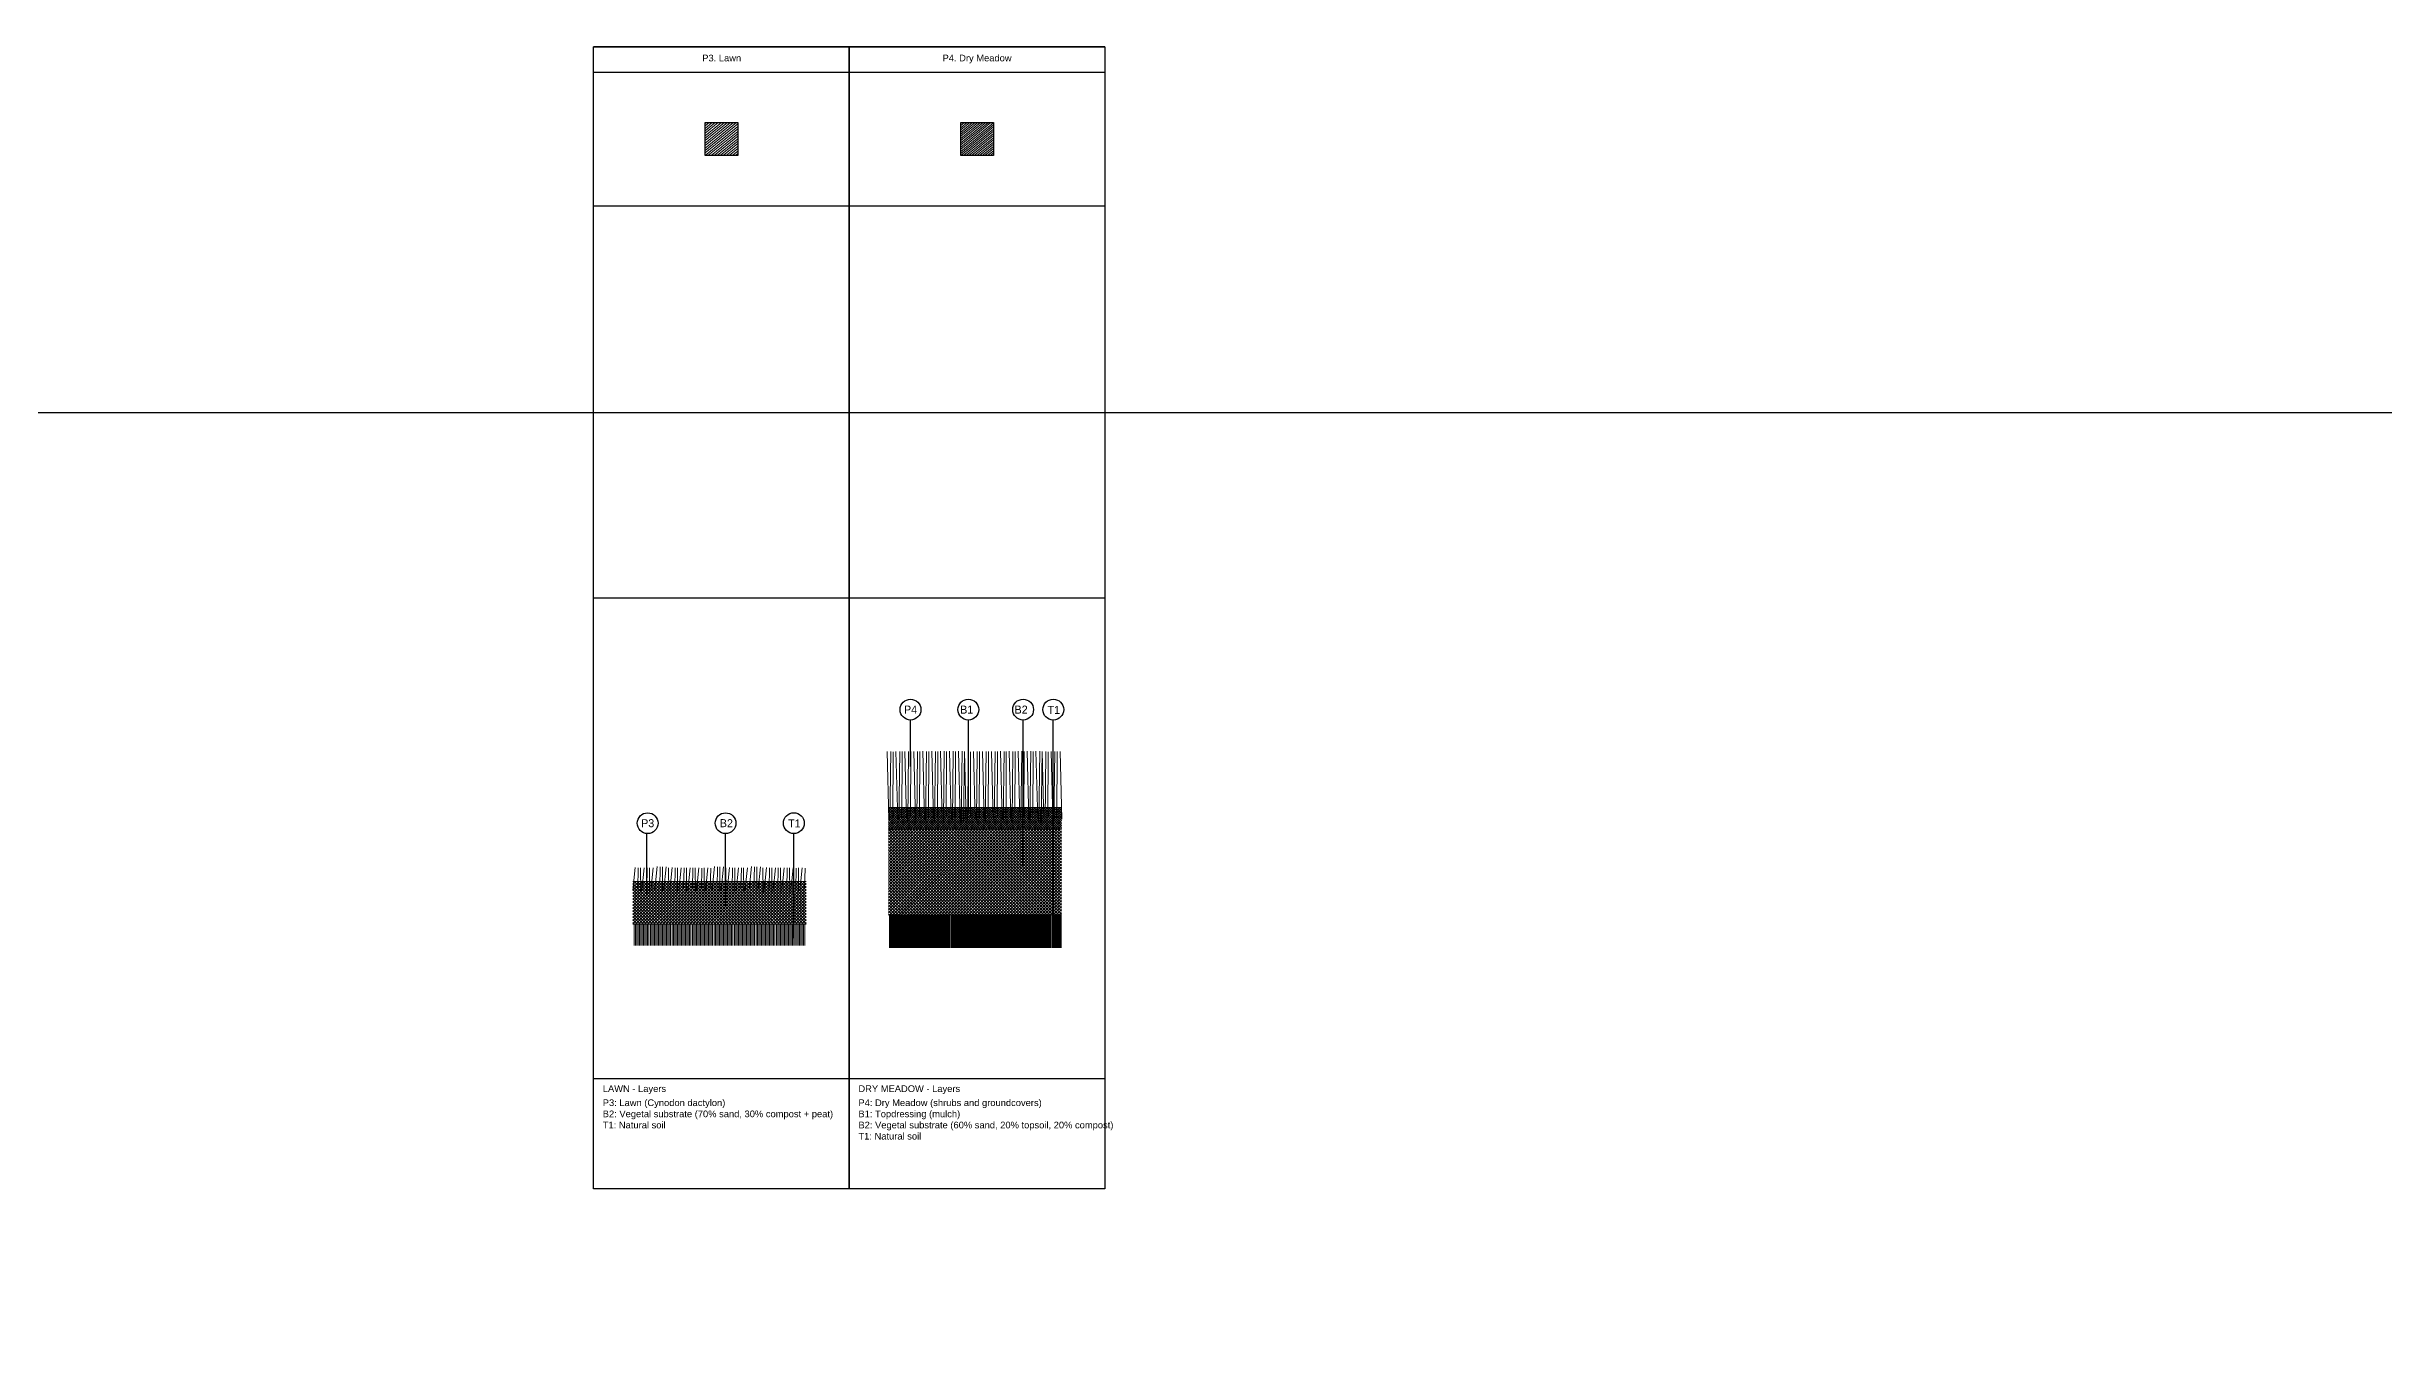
# Model space of a CAD drawing. Header units: metres. Extents: x -3261 to 8022, y -619 to 1849.
# Drawn here: x -2409 to -1536, y 1239 to 1719 of the extents above; entities that cross this region are included whole.
import ezdxf

# ---------------------------------------------------------------- set-up
doc = ezdxf.new("R2010")
doc.units = ezdxf.units.M
doc.header["$MEASUREMENT"] = 0
for name, color, linetype in [('0-TX-1_25', 7, 'Continuous'), ('01-TX', 7, 'Continuous'), ('02-L-Caratula', 252, 'Continuous'), ('A-KEYPLAN', 7, 'Continuous'), ('EIT_3 TR terra vegetal', 45, 'Continuous')]:
    doc.layers.add(name, color=color, linetype=linetype)
for name, color, linetype, lineweight in [('03-TR-Paviment_03_Lawn', 74, 'Continuous', 5), ('03-TR-Paviment_04_Dry Meadow', 54, 'Continuous', 5), ('1-CM', 7, 'Continuous', 0), ('3-TR Seleccionat', 44, 'Continuous', 0), ('3-TR-recebo', 252, 'Continuous', 0)]:
    doc.layers.add(name, color=color, linetype=linetype, lineweight=lineweight)
doc.styles.get("Standard").update_dxf_attribs({"font": 'arial.ttf'})
doc.styles.add('x-llegenda materials$0$ENGRAVERS', font='TT0586M.TTF')

# ---------------------------------------------------------------- blocks, each defined once
blk = doc.blocks.new('Ficha técnica P_03')
at = {"layer": '03-TR-Paviment_03_Lawn', "linetype": 'Continuous'}
h = blk.add_hatch(dxfattribs=at)
h.set_pattern_fill('ANSI31', color=256, scale=0.225, angle=-5.96831)
h.set_pattern_definition([(39.031687, (-1571.126, -845.26246), (-0.44987772, 0.55492493), [])])
h.paths.add_polyline_path([(41.66, -28.35), (53.9, -28.35), (53.9, -40.67), (41.66, -40.67)])
at = {"layer": '3-TR Seleccionat'}
h = blk.add_hatch(dxfattribs=at)
h.set_pattern_fill('ANSI31', color=256, scale=0.159504, angle=45, style=0)
h.set_pattern_definition([(90, (-3453.55734, -103.95295), (-0.5064259, 0), [])])
h.paths.add_polyline_path([(79.39, -335.92), (79.39, -327.95), (14.63, -327.95), (14.63, -335.92)])
at = {"layer": 'EIT_3 TR terra vegetal'}
h = blk.add_hatch(dxfattribs=at)
h.set_pattern_fill('_USER', color=256, scale=0.797521, angle=45, style=0, double=1, pattern_type=0)
h.set_pattern_definition([(45, (-4096.9476, 75.3022), (-0.56393258, 0.56393258), []), (135, (-4096.9476, 75.3022), (-0.56393258, -0.56393258), [])])
h.paths.add_polyline_path([(79.39, -327.95), (79.39, -311.99), (14.68, -311.99), (14.66, -327.95)])
at = {"layer": '0-TX-1_25'}
for points in [[(19.88, -316.96), (19.88, -294.1)], [(49.33, -321.08), (49.33, -294.1)], [(74.82, -333.2), (74.82, -294.1)]]:
    blk.add_lwpolyline(points, dxfattribs=at)
for centre, radius in [((20.18, -290.23), 3.88), ((49.31, -290.22), 3.88), ((74.82, -290.2), 3.89)]:
    blk.add_circle(centre, radius, dxfattribs=at)
at = {"layer": '02-L-Caratula'}
for points in [[(95.56, 0), (0, 0)], [(0, -9.51), (95.56, -9.51)], [(0, -59.51), (95.56, -59.51)], [(0, -206.01), (95.56, -206.01)], [(0, -385.65), (95.56, -385.65)]]:
    blk.add_lwpolyline(points, dxfattribs=at)
blk.add_lwpolyline([(0, 0), (95.56, 0), (95.56, -426.94), (0, -426.94)], close=True, dxfattribs=at)
at = {"layer": '03-TR-Paviment_03_Lawn'}
for p, q in [((15.57, -306.84), (14.68, -315.4)), ((16.66, -306.93), (16.49, -314.66)), ((17.52, -306.88), (17.58, -316.07)), ((18.9, -306.86), (18.01, -315.42)), ((19.98, -306.95), (19.82, -314.68)), ((20.84, -306.9), (20.9, -316.08)), ((22.22, -306.87), (21.33, -315.44)), ((23.78, -306.45), (22.89, -315.01)), ((24.86, -306.54), (24.7, -314.27)), ((25.73, -306.49), (25.78, -315.68)), ((27.1, -306.47), (26.21, -315.03)), ((28.02, -306.86), (28.08, -316.05)), ((29.4, -306.84), (28.51, -315.4)), ((30.48, -306.93), (30.32, -314.66)), ((31.35, -306.88), (31.4, -316.07)), ((32.72, -306.86), (31.83, -315.42)), ((33.81, -306.95), (33.64, -314.68)), ((34.67, -306.9), (34.72, -316.08)), ((36.05, -306.87), (35.15, -315.44)), ((37.13, -306.96), (36.97, -314.7)), ((37.99, -306.91), (38.05, -316.1)), ((39.37, -306.89), (38.48, -315.45)), ((40.45, -306.98), (40.29, -314.71)), ((41.32, -306.93), (41.37, -316.12)), ((42.69, -306.91), (41.8, -315.47)), ((43.78, -307), (43.61, -314.73)), ((45.19, -306.45), (44.29, -315.01)), ((46.27, -306.54), (46.11, -314.27)), ((47.13, -306.49), (47.19, -315.68)), ((48.51, -306.47), (47.62, -315.03)), ((49.43, -306.86), (49.48, -316.05)), ((50.8, -306.84), (49.91, -315.4)), ((51.89, -306.93), (51.72, -314.66)), ((52.75, -306.88), (52.81, -316.07)), ((54.13, -306.86), (53.24, -315.42)), ((55.21, -306.95), (55.05, -314.68)), ((56.07, -306.9), (56.13, -316.08)), ((57.45, -306.87), (56.56, -315.44)), ((59.01, -306.45), (58.12, -315.01)), ((60.09, -306.54), (59.93, -314.27)), ((60.96, -306.49), (61.01, -315.68)), ((62.33, -306.47), (61.44, -315.03)), ((63.25, -306.86), (63.31, -316.05)), ((64.63, -306.84), (63.74, -315.4)), ((65.71, -306.93), (65.55, -314.66)), ((66.58, -306.88), (66.63, -316.07)), ((67.95, -306.86), (67.06, -315.42)), ((69.03, -306.95), (68.87, -314.68)), ((69.9, -306.9), (69.95, -316.08)), ((71.27, -306.87), (70.38, -315.44)), ((72.36, -306.96), (72.2, -314.7)), ((73.22, -306.91), (73.28, -316.1)), ((74.6, -306.89), (73.71, -315.45)), ((75.68, -306.98), (75.52, -314.71)), ((76.54, -306.93), (76.6, -316.12)), ((77.92, -306.91), (77.03, -315.47)), ((79, -307), (78.84, -314.73))]:
    blk.add_line(p, q, dxfattribs=at)
at = {"layer": '1-CM'}
for points in [[(79.39, -311.99), (14.69, -311.99)], [(14.69, -311.99), (14.69, -311.99), (79.39, -311.99)], [(79.39, -327.95), (14.68, -327.95)]]:
    blk.add_lwpolyline(points, dxfattribs=at)
at = {"layer": 'A-KEYPLAN'}
blk.add_lwpolyline([(41.66, -28.35), (53.9, -28.35), (53.9, -40.67), (41.66, -40.67)], close=True, dxfattribs=at)
at = {"layer": '0-TX-1_25', "char_height": 2.991, "width": 153.2046, "attachment_point": 1, "style": 'x-llegenda materials$0$ENGRAVERS'}
for s, insert in [('\\P\\PP3', (17.75, -278.75)), ('\\P\\PB2', (47.17, -278.74))]:
    blk.add_mtext(s, dxfattribs=dict(at, insert=insert))
at = {"layer": '0-TX-1_25', "insert": (72.67, -278.82), "char_height": 3, "width": 153.6808, "attachment_point": 1, "rotation": 360, "style": 'x-llegenda materials$0$ENGRAVERS'}
blk.add_mtext('\\P\\PT1', dxfattribs=at)
at = {"layer": '01-TX', "char_height": 2.5, "attachment_point": 1, "rotation": 0}
for s, width, insert in [('\\pi37.17083;P3. Lawn', 88.3935, (3.41, -2.97)), ('\\pt25;LAWN - Layers', 89.989, (3.41, -388.2)), ('P3: Lawn (Cynodon dactylon)\\PB2: Vegetal substrate (70% sand, 30% compost + peat)\\PT1: Natural soil', 89.989, (3.41, -393.45))]:
    blk.add_mtext_dynamic_manual_height_columns(s, width=width, gutter_width=1, heights=[0], dxfattribs=dict(at, insert=insert))
blk = doc.blocks.new('Ficha técnica P_04')
at = {"layer": '03-TR-Paviment_04_Dry Meadow', "linetype": 'Continuous'}
h = blk.add_hatch(dxfattribs=at)
h.set_pattern_fill('ANSI31', color=256, scale=5, angle=-5.96831)
h.set_pattern_definition([(39.031687, (1993.5135, -1219.1036), (-0.3935938, 0.48549863), [])])
h.paths.add_polyline_path([(41.66, -28.35), (53.9, -28.35), (53.9, -40.67), (41.66, -40.67)])
at = {"layer": '3-TR Seleccionat'}
h = blk.add_hatch(dxfattribs=at)
h.set_pattern_fill('ANSI31', color=256, scale=3, angle=45, style=0)
h.set_pattern_definition([(90, (2225.5641, -1590.91474), (-0.375, 6e-17), [])])
h.paths.add_polyline_path([(14.68, -324.54), (14.68, -336.86), (79.32, -336.86), (79.32, -324.41)])
at = {"layer": '3-TR-recebo'}
h = blk.add_hatch(dxfattribs=at)
h.set_pattern_fill('_USER', color=256, scale=0.64, angle=45, style=0, double=1, pattern_type=0)
h.set_pattern_definition([(45, (2225.5641, -1590.91474), (-0.45254834, 0.45254834), []), (135, (2225.5641, -1590.91474), (-0.45254834, -0.45254834), [])])
h.paths.add_polyline_path([(14.68, -284.37), (14.68, -292.39), (79.32, -292.39), (79.32, -284.39)])
at = {"layer": 'EIT_3 TR terra vegetal'}
h = blk.add_hatch(dxfattribs=at)
h.set_pattern_fill('_USER', color=256, scale=0.8, angle=45, style=0, double=1, pattern_type=0)
h.set_pattern_definition([(45, (421732.21906, 4592801.8552), (-0.56568542495, 0.56568542495), []), (135, (421732.21906, 4592801.8552), (-0.56568542495, -0.56568542495), [])])
h.paths.add_polyline_path([(14.68, -292.39), (14.68, -324.54), (79.32, -324.41), (79.32, -292.39)])
at = {"layer": '0-TX-1_25'}
for points in [[(22.88, -269.08), (22.88, -251.66)], [(44.5, -286.49), (44.5, -251.66)], [(64.96, -306.03), (64.96, -251.66)], [(76.24, -327.42), (76.24, -251.66)]]:
    blk.add_lwpolyline(points, dxfattribs=at)
for centre in [(22.87, -247.77), (44.49, -247.77), (64.96, -247.77), (76.24, -247.77)]:
    blk.add_circle(centre, 3.89, dxfattribs=at)
at = {"layer": '02-L-Caratula'}
for points in [[(95.56, 0), (0, 0)], [(0, -9.51), (95.56, -9.51)], [(0, -59.51), (95.56, -59.51)], [(0, -206.01), (95.56, -206.01)], [(0, -385.65), (95.56, -385.65)]]:
    blk.add_lwpolyline(points, dxfattribs=at)
blk.add_lwpolyline([(0, 0), (95.56, 0), (95.56, -426.94), (0, -426.94)], close=True, dxfattribs=at)
at = {"layer": '03-TR-Paviment_04_Dry Meadow'}
for p, q in [((14.12, -263.42), (14.75, -288.79)), ((15.5, -263.44), (15.18, -289.44)), ((16.36, -263.49), (16.26, -288.03)), ((17.45, -263.4), (18.08, -288.78)), ((18.83, -263.42), (18.51, -289.43)), ((19.7, -263.48), (19.6, -288.02)), ((20.79, -263.39), (21.41, -288.76)), ((22.17, -263.41), (21.84, -289.41)), ((23.03, -263.46), (22.93, -288)), ((24.12, -263.37), (24.75, -288.74)), ((25.5, -263.39), (25.18, -289.4)), ((26.37, -263.44), (26.26, -287.99)), ((27.45, -263.35), (28.08, -288.73)), ((28.83, -263.38), (28.51, -289.38)), ((29.7, -263.43), (29.6, -287.97)), ((30.79, -263.34), (31.41, -288.71)), ((32.17, -263.36), (31.84, -289.36)), ((33.03, -263.41), (32.93, -287.95)), ((33.03, -263.41), (32.93, -287.95)), ((34.12, -263.32), (34.75, -288.69)), ((35.5, -263.34), (35.18, -289.35)), ((36.37, -263.39), (36.26, -287.94)), ((37.45, -263.3), (38.08, -288.68)), ((38.83, -263.33), (38.51, -289.33)), ((39.7, -263.38), (39.6, -287.92)), ((40.79, -263.29), (41.41, -288.66)), ((42.17, -263.31), (41.85, -289.31)), ((43.03, -263.36), (42.71, -289.36)), ((43.11, -263.42), (43.74, -288.79)), ((44.49, -263.44), (44.17, -289.44)), ((45.36, -263.49), (45.26, -288.03)), ((46.45, -263.4), (47.08, -288.78)), ((47.83, -263.42), (47.51, -289.43)), ((48.69, -263.48), (48.59, -288.02)), ((49.78, -263.39), (50.41, -288.76)), ((51.16, -263.41), (50.84, -289.41)), ((52.03, -263.46), (51.92, -288)), ((53.11, -263.37), (53.74, -288.74)), ((54.49, -263.39), (54.17, -289.4)), ((55.36, -263.44), (55.26, -287.99)), ((56.45, -263.35), (57.08, -288.73)), ((57.83, -263.38), (57.51, -289.38)), ((58.69, -263.43), (58.59, -287.97)), ((59.78, -263.34), (60.41, -288.71)), ((61.16, -263.36), (60.84, -289.36)), ((62.03, -263.41), (61.93, -287.95)), ((62.03, -263.41), (61.93, -287.95)), ((63.12, -263.32), (63.74, -288.69)), ((64.5, -263.34), (64.17, -289.35)), ((65.36, -263.39), (65.26, -287.94)), ((66.45, -263.3), (67.08, -288.68)), ((67.83, -263.33), (67.51, -289.33)), ((68.7, -263.38), (68.59, -287.92)), ((69.78, -263.29), (70.41, -288.66)), ((71.16, -263.31), (70.84, -289.31)), ((72.03, -263.36), (71.71, -289.36)), ((72.11, -263.42), (72.74, -288.79)), ((73.49, -263.44), (73.17, -289.44)), ((74.36, -263.49), (74.25, -288.03)), ((75.44, -263.4), (76.07, -288.78)), ((76.82, -263.42), (76.5, -289.43)), ((77.69, -263.48), (77.59, -288.02)), ((78.78, -263.39), (79.4, -288.76))]:
    blk.add_line(p, q, dxfattribs=at)
at = {"layer": '1-CM'}
for p, q in [((79.32, -284.41), (14.68, -284.41)), ((79.32, -292.39), (14.68, -292.39))]:
    blk.add_line(p, q, dxfattribs=at)
blk.add_lwpolyline([(14.68, -324.54), (79.32, -324.41)], dxfattribs=at)
at = {"layer": 'A-KEYPLAN'}
blk.add_lwpolyline([(41.66, -28.35), (53.9, -28.35), (53.9, -40.67), (41.66, -40.67)], close=True, dxfattribs=at)
at = {"layer": '0-TX-1_25', "char_height": 3, "width": 153.6808, "attachment_point": 1, "style": 'x-llegenda materials$0$ENGRAVERS'}
for s, insert in [('\\P\\PP4', (20.44, -236.26)), ('\\P\\PB1', (41.44, -236.26)), ('\\P\\PB2', (61.77, -236.26))]:
    blk.add_mtext(s, dxfattribs=dict(at, insert=insert))
at = {"layer": '0-TX-1_25', "insert": (74.1, -236.38), "char_height": 3, "width": 153.6808, "attachment_point": 1, "rotation": 360, "style": 'x-llegenda materials$0$ENGRAVERS'}
blk.add_mtext('\\P\\PT1', dxfattribs=at)
at = {"layer": '01-TX', "char_height": 2.5, "attachment_point": 1, "rotation": 0}
for s, width, insert in [('\\pi31.43754;P4. Dry Meadow', 88.3935, (3.41, -2.97)), ('\\pt25;DRY MEADOW - Layers', 89.989, (3.41, -388.2)), ('P4: Dry Meadow (shrubs and groundcovers)\\PB1: Topdressing (mulch)\\PB2: Vegetal substrate (60% sand, 20% topsoil, 20% compost)\\PT1: Natural soil', 89.989, (3.41, -393.45))]:
    blk.add_mtext_dynamic_manual_height_columns(s, width=width, gutter_width=1, heights=[0], dxfattribs=dict(at, insert=insert))

msp = doc.modelspace()

# ---------------------------------------------------------------- linework, layer by layer
msp.add_lwpolyline([(-3260.886, 1582.396), (8022.292, 1582.396), (8022.292, -619.082), (-3260.886, -619.082)], close=True)

# ---------------------------------------------------------------- block references
for name, p in [('Ficha técnica P_03', (-2204.63, 1719.104)), ('Ficha técnica P_04', (-2109.072, 1719.104))]:
    msp.add_blockref(name, p)

doc.saveas('drawing.dxf')
